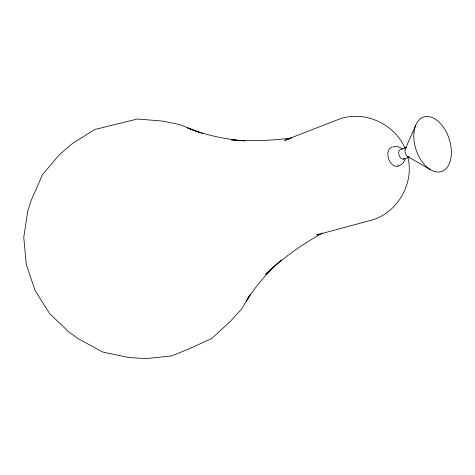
<?xml version="1.0" encoding="UTF-8"?>
<svg xmlns="http://www.w3.org/2000/svg" width="475" height="475" viewBox="0 0 475 475"><rect width="100%" height="100%" fill="white"/><g stroke="black" fill="none" stroke-linecap="round" stroke-linejoin="round"><path stroke-width="0.71" d="M405.228 159.125C404.195 162.563 401.304 165.241 397.854 166.149M405.276 149.007L415.471 125.845M250.295 294.393L246.157 301.275C254.6 287.773 264.884 275.482 276.397 264.492M250.355 294.512L241.662 308.94L230.09 321.646L211.767 338.491L189.347 348.757L171.612 355.923L145.772 358.655L128.238 357.432L102.606 351.999L77.983 338.58L68.495 331.651L49.643 313.607L35.15 290.611L26.279 264.474L23.75 237.346L27.692 211.44L31.136 200.527L42.465 174.699L59.464 154.577L72.776 143.254L94.917 129.467L137.507 118.999L162.266 121.054L179.307 124.462L200.385 132.667M276.913 264.029L278.457 262.633M281.497 259.878L265.65 274.194C282.779 258.121 302.017 244.34 322.59 233.029M319.247 233.943L316.641 234.988L372.471 219.889C397.907 212.105 414.212 183.362 407.954 157.558M406.475 147.529L400.876 149.399A5.047 3.171 71.8 0 0 399.309 155.937A5.047 3.171 71.8 0 0 404.706 158.288M403.287 159.155L409.604 157.112A5.077 3.165 71.8 0 1 405.626 153.864A5.077 3.165 71.8 0 1 405.745 148.147M290.112 138.748L284.721 140.327L338.616 119.367C363.773 109.82 394.375 123.494 404.878 148.052M393.08 146.763C396.334 145.944 399.938 146.822 402.426 149.085M292.03 137.928C271.961 140.642 251.619 141.384 231.414 139.905L237.732 140.357M239.833 140.511L244.744 140.861C225.215 139.317 205.841 135.203 187.595 128.001L198.437 132.222M201.067 132.929L202.938 133.742M407.853 156.661L430.142 169.48M398.442 165.733A9.862 6.246 71.8 0 1 388.621 158.81A9.862 6.246 71.8 0 1 392.213 147.22M413.963 132.721A28.678 17.391 71.8 0 0 439.85 171.897A28.678 17.391 71.8 0 0 443.988 128.113A28.678 17.391 71.8 0 0 413.963 132.721"/></g></svg>
